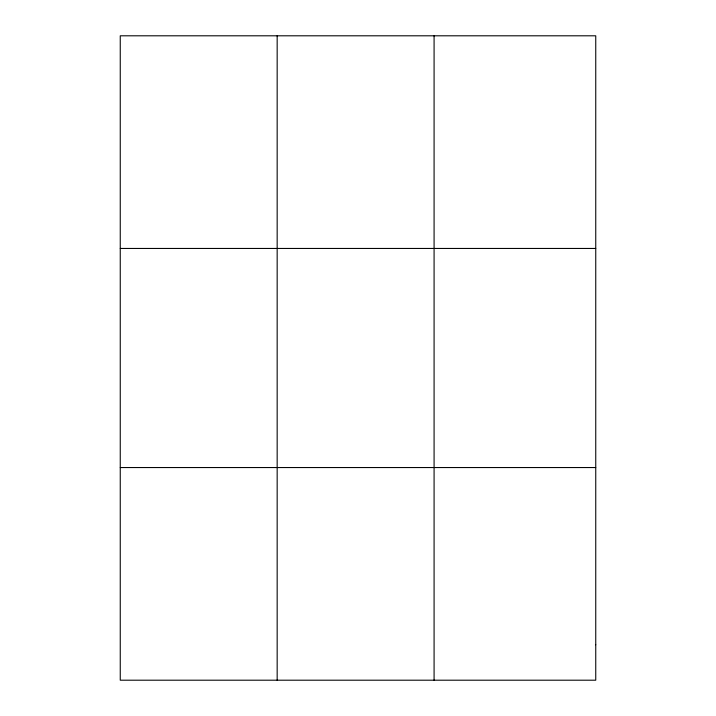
<?xml version="1.0" encoding="UTF-8"?>
<svg xmlns="http://www.w3.org/2000/svg" width="716" height="716" viewBox="0 0 716 716"><rect width="100%" height="100%" fill="white"/><g stroke="black" fill="none" stroke-linecap="round" stroke-linejoin="round"><path stroke-width="1.07" d="M277.164 35.8L277.164 680.2M434.084 35.8L434.084 680.2M120.252 248.452L595.748 248.452M120.252 467.548L595.748 467.548M595.748 644.758L595.748 680.2L120.252 680.2L120.252 35.8L595.748 35.8L595.748 644.758"/></g></svg>
